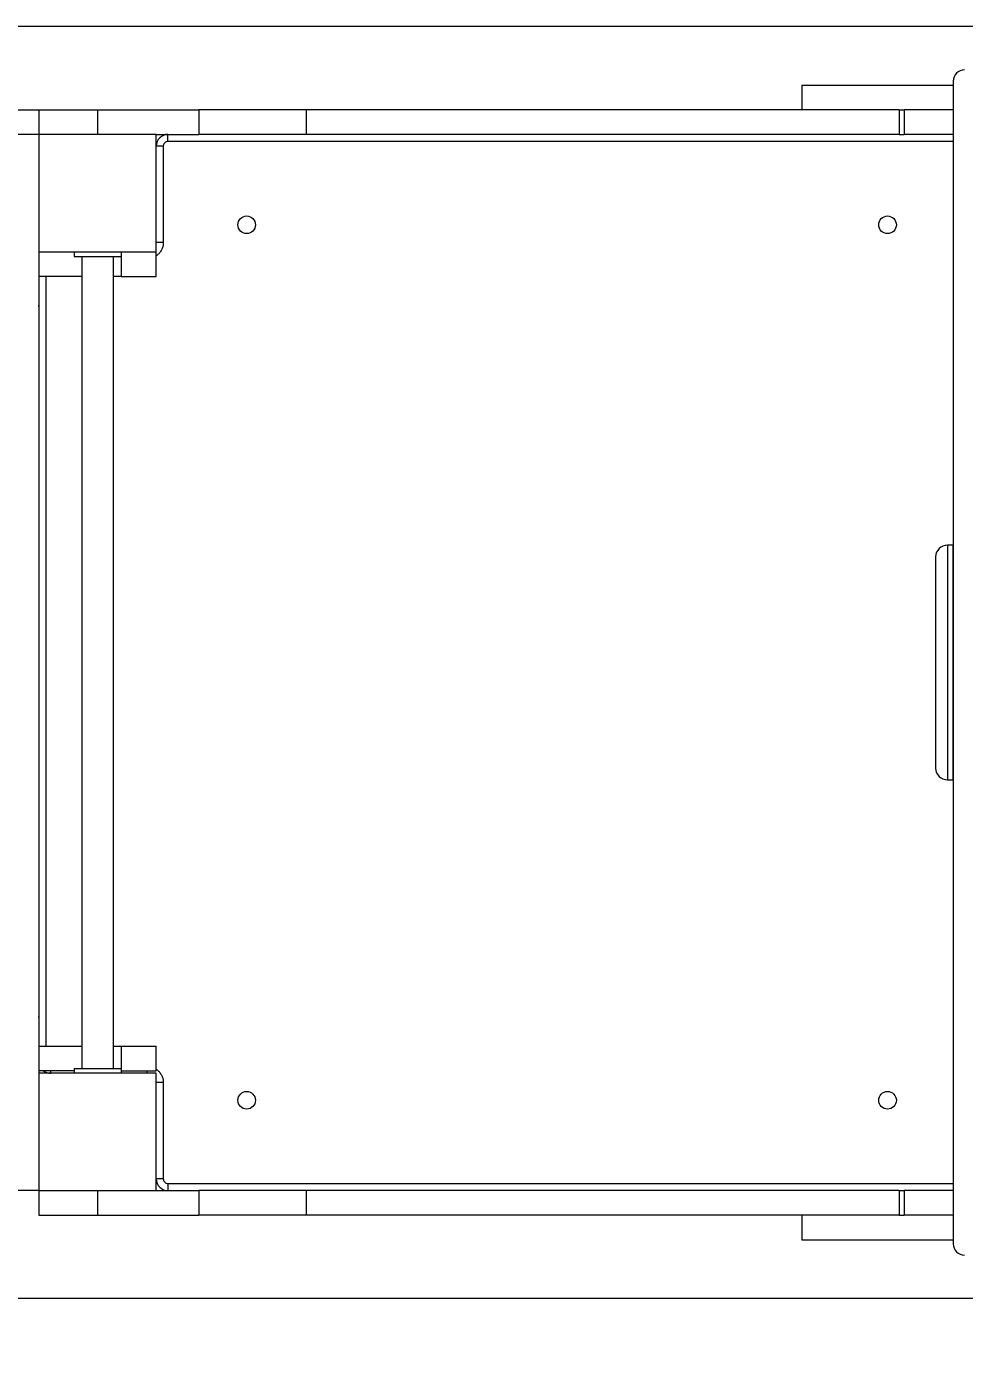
# Model space of a CAD drawing. Header units: millimetres. Extents: x -4275 to 3276, y -2359 to 2399.
# Drawn here: x -207 to 592, y -305 to 827 of the extents above; entities that cross this region are included whole.
import ezdxf

# ---------------------------------------------------------------- set-up
doc = ezdxf.new("R2010")
doc.units = ezdxf.units.MM
doc.layers.add('DIKOM_ОБЪЕКТ', color=7, linetype='Continuous')
doc.layers.add('DIKOM_РАЗМЕР_ОБЪЕКТА', color=7, linetype='Continuous')
doc.styles.add('style1', font='arialbd.ttf', dxfattribs={"width": 0.8})
doc.dimstyles.new('1-50', dxfattribs={"dimtxt": 300, "dimasz": 200, "dimexe": 100, "dimexo": 0, "dimgap": 100, "dimtad": 1, "dimtoh": 1, "dimtxsty": 'style1', "dimcen": 200, "dimclrd": 7, "dimclre": 7, "dimclrt": 7, "dimadec": 1, "dimazin": 2, "dimtfac": 1, "dimtmove": 0, "dimatfit": 2, "dimfxl": 0, "dimlwd": 25, "dimlwe": 18, "dimarcsym": 0})

# ---------------------------------------------------------------- blocks, each defined once
blk = doc.blocks.new('A$Cf47a72d9')
at = {"color": 7, "linetype": 'Continuous', "lineweight": 15}
for p, q in [((1897.3, 1034), (1897.3, 1013)), ((1897.3, 1034), (2026.3, 1034)), ((1096.4, 1013), (1247.3, 1013)), ((1247.3, 1013), (1247.3, 992)), ((1247.3, 1013), (1297.3, 1013)), ((1297.3, 1013), (1297.3, 992)), ((1297.3, 1013), (1383.6, 1013)), ((1383.6, 1013), (1383.6, 992)), ((1475.1, 1013), (1383.6, 1013)), ((1475.1, 1013), (1475.1, 992)), ((1980.1, 1013), (1475.1, 1013)), ((1980.1, 1013), (1980.1, 992)), ((1980.1, 1013), (1984.5, 1013)), ((1984.5, 1013), (1984.5, 992)), ((2026.3, 1013), (1984.5, 1013)), ((1247.3, 992), (1226.3, 992)), ((1247.3, 992), (1247.3, 92)), ((1347.3, 992), (1247.3, 992)), ((1347.3, 892), (1347.3, 992)), ((1347.3, 992), (1383.6, 992)), ((1357.3, 986), (1357.3, 992)), ((2026.3, 986), (1357.3, 986)), ((1475.1, 992), (1383.6, 992)), ((1980.1, 992), (1475.1, 992)), ((1980.1, 992), (1984.5, 992)), ((2026.3, 992), (1984.5, 992)), ((1353.3, 982), (1347.3, 982)), ((1353.3, 982), (1353.3, 900)), ((1353.3, 900), (1347.3, 900)), ((1247.3, 892), (1347.3, 892)), ((1277.3, 892), (1277.3, 888)), ((1277.3, 888), (1317.3, 888)), ((1283.8, 888), (1283.8, 196)), ((1310.8, 196), (1310.8, 888)), ((1317.3, 892), (1317.3, 871)), ((1317.3, 892), (1317.3, 888)), ((1347.3, 871), (1347.3, 892)), ((1283.8, 871), (1247.3, 871)), ((1253.3, 871), (1253.3, 215)), ((1317.3, 871), (1310.8, 871)), ((1317.3, 871), (1347.3, 871)), ((1247.3, 845.5), (1247.3, 846.5)), ((2026.3, 642), (2021.3, 642)), ((2021.3, 642), (2021.3, 524.2)), ((2026.3, 524.2), (2026.3, 642)), ((2021.3, 524.2), (2021.3, 442)), ((2026.3, 442), (2026.3, 524.2)), ((2021.3, 442), (2026.3, 442)), ((1247.3, 239.5), (1247.3, 240.5)), ((1247.3, 215), (1283.8, 215)), ((1310.8, 215), (1317.3, 215)), ((1317.3, 215), (1317.3, 194)), ((1317.3, 215), (1347.3, 215)), ((1347.3, 194), (1347.3, 215)), ((1277.3, 194), (1247.3, 194)), ((1257.3, 194), (1257.3, 192)), ((1277.3, 196), (1277.3, 192)), ((1277.3, 196), (1317.3, 196)), ((1317.3, 196), (1317.3, 192)), ((1317.3, 194), (1317.3, 194)), ((1317.3, 194), (1347.3, 194)), ((1339.3, 194), (1339.3, 192)), ((1347.3, 192), (1247.3, 192)), ((1347.3, 92), (1347.3, 192)), ((1353.3, 184), (1347.3, 184)), ((1353.3, 184), (1353.3, 102)), ((1353.3, 102), (1347.3, 102)), ((1247.3, 92), (1226.3, 92)), ((1247.3, 92), (1347.3, 92)), ((1247.3, 92), (1247.3, 71)), ((1297.3, 92), (1297.3, 71)), ((1347.3, 92), (1383.6, 92)), ((1357.3, 98), (1357.3, 92)), ((1357.3, 98), (2026.3, 98)), ((1383.6, 92), (1383.6, 71)), ((1475.1, 92), (1383.6, 92)), ((1475.1, 92), (1475.1, 71)), ((1980.1, 92), (1475.1, 92)), ((1980.1, 92), (1980.1, 71)), ((1980.1, 92), (1984.5, 92)), ((1984.5, 92), (1984.5, 71)), ((2026.3, 92), (1984.5, 92)), ((1247.3, 71), (1297.3, 71)), ((1297.3, 71), (1383.6, 71)), ((1475.1, 71), (1383.6, 71)), ((1980.1, 71), (1475.1, 71)), ((1897.3, 71), (1897.3, 50)), ((1980.1, 71), (1984.5, 71)), ((2026.3, 71), (1984.5, 71)), ((1897.3, 50), (2026.3, 50))]:
    blk.add_line(p, q, dxfattribs=at)
for centre in [(1424.3, 915), (1970.3, 915), (1424.3, 169), (1970.3, 169)]:
    blk.add_circle(centre, 7.5, dxfattribs=at)
for centre, radius, start, end in [((2035.8, 1037.4), 9.5, 90, 180), ((2035.8, 1037.4), 9.5, 89.994, 179.9949), ((1357.3, 982), 10, 90, 180), ((2021.3, 632), 10, 90, 180), ((2021.3, 452), 10, 180, 270), ((1257.3, 202), 10, 233.1301, 270), ((1357.3, 102), 10, 180, 270), ((2035.8, 46.6), 9.5, 180, 270), ((2035.8, 46.6), 9.5, 180.0052, 270.0058)]:
    blk.add_arc(centre, radius, start, end, dxfattribs=at)
for points, knots in [([(2026.3, 1037.4), (2026.3, 1037.2), (2026.3, 1036.8), (2026.3, 1035.2), (2026.3, 1032.8), (2026.3, 1029.5), (2026.3, 1025.4), (2026.3, 1020.4), (2026.3, 1014.5), (2026.3, 1007.7), (2026.3, 1000.2), (2026.3, 992.2), (2026.3, 983.6), (2026.3, 974.3), (2026.3, 964.2), (2026.3, 952.5), (2026.3, 938.9), (2026.3, 923.3), (2026.3, 906.7), (2026.3, 889.1), (2026.3, 870.6), (2026.3, 851.3), (2026.3, 831.2), (2026.3, 811.8), (2026.3, 793.4), (2026.3, 776.1), (2026.3, 758.5), (2026.3, 740.6), (2026.3, 721.9), (2026.3, 702.3), (2026.3, 681.9), (2026.3, 661.4), (2026.3, 640.9), (2026.3, 620.7), (2026.3, 600.7), (2026.3, 581), (2026.3, 561.4), (2026.3, 541.9), (2026.3, 522.2), (2026.3, 502.3), (2026.3, 482.3), (2026.3, 462), (2026.3, 441.7), (2026.3, 421.5), (2026.3, 401.4), (2026.3, 381.4), (2026.3, 362), (2026.3, 343.4), (2026.3, 325.5), (2026.3, 307.9), (2026.3, 290.6), (2026.3, 272.2), (2026.3, 252.8), (2026.3, 232.7), (2026.3, 213.4), (2026.3, 194.9), (2026.3, 177.3), (2026.3, 160.7), (2026.3, 145.1), (2026.3, 131.5), (2026.3, 119.8), (2026.3, 109.7), (2026.3, 100.4), (2026.3, 91.8), (2026.3, 83.7), (2026.3, 76.2), (2026.3, 69.3), (2026.3, 63.3), (2026.3, 58.3), (2026.3, 54.3), (2026.3, 51.1), (2026.3, 48.8), (2026.3, 47.2), (2026.3, 46.8), (2026.3, 46.6)], [0, 0, 0, 0, 0.01286, 0.025717, 0.038904, 0.052182, 0.065675, 0.079093, 0.09261, 0.106363, 0.120118, 0.132877, 0.14563, 0.15849, 0.17144, 0.184395, 0.200753, 0.217112, 0.233556, 0.25, 0.266444, 0.282888, 0.299247, 0.315605, 0.32856, 0.341509, 0.35437, 0.367123, 0.379882, 0.393887, 0.40789, 0.421638, 0.435301, 0.448766, 0.461807, 0.474742, 0.48737, 0.5, 0.51286, 0.525717, 0.538904, 0.552182, 0.565674, 0.579093, 0.59261, 0.606363, 0.620118, 0.632877, 0.64563, 0.65849, 0.67144, 0.684395, 0.700753, 0.717112, 0.733556, 0.75, 0.766444, 0.782888, 0.799246, 0.815605, 0.82856, 0.841509, 0.85437, 0.867123, 0.879882, 0.893887, 0.90789, 0.921638, 0.935301, 0.948766, 0.961807, 0.974742, 0.98737, 1, 1, 1, 1]), ([(1357.3, 986), (1356.8, 985.9), (1356, 985.9), (1355.1, 985.4), (1354.5, 984.8), (1353.9, 984.2), (1353.4, 983.3), (1353.4, 982.5), (1353.3, 982)], [0, 0, 0, 0, 0.239455, 0.368356, 0.499995, 0.631639, 0.760536, 1, 1, 1, 1]), ([(1353.3, 900), (1353.3, 899.1), (1353.2, 897.4), (1352.4, 894.8), (1351.1, 892.3), (1349.4, 890.1), (1348, 889), (1347.3, 888.6)], [0, 0, 0, 0, 0.190554, 0.392521, 0.602882, 0.817711, 1, 1, 1, 1]), ([(2011.3, 632), (2011.3, 631.9), (2011.3, 631.8), (2011.3, 630.7), (2011.3, 628.9), (2011.3, 626.3), (2011.3, 622.8), (2011.3, 618.6), (2011.3, 613.4), (2011.3, 607.5), (2011.3, 600.8), (2011.3, 593.4), (2011.3, 585.5), (2011.3, 577.2), (2011.3, 568.6), (2011.3, 559.8), (2011.3, 551.1), (2011.3, 542.5), (2011.3, 534.1), (2011.3, 528.7), (2011.3, 526)], [0, 0, 0, 0, 0.049871, 0.102167, 0.154466, 0.206762, 0.261504, 0.317636, 0.374931, 0.433131, 0.49195, 0.551083, 0.610217, 0.669036, 0.727236, 0.784531, 0.840663, 0.895405, 0.947703, 1, 1, 1, 1]), ([(2011.3, 526), (2011.3, 523.3), (2011.3, 517.9), (2011.3, 510), (2011.3, 502.1), (2011.3, 494.4), (2011.3, 487), (2011.3, 480), (2011.3, 473.6), (2011.3, 467.9), (2011.3, 463), (2011.3, 459), (2011.3, 455.9), (2011.3, 453.6), (2011.3, 452.4), (2011.3, 451.9), (2011.3, 452), (2011.3, 452)], [0, 0, 0, 0, 0.06573, 0.131456, 0.200256, 0.270803, 0.342812, 0.415958, 0.489883, 0.564202, 0.638522, 0.712446, 0.785593, 0.857601, 0.928148, 0.996948, 1, 1, 1, 1]), ([(1347.3, 195.4), (1348, 195), (1349.4, 193.9), (1351.1, 191.7), (1352.4, 189.2), (1353.2, 186.6), (1353.3, 184.9), (1353.3, 184)], [0, 0, 0, 0, 0.182288, 0.39712, 0.60748, 0.809447, 1, 1, 1, 1]), ([(1353.3, 102), (1353.4, 101.5), (1353.4, 100.7), (1353.9, 99.8), (1354.5, 99.2), (1355.1, 98.6), (1356, 98.1), (1356.8, 98.1), (1357.3, 98)], [0, 0, 0, 0, 0.239459, 0.368358, 0.500006, 0.631643, 0.760545, 1, 1, 1, 1])]:
    blk.add_open_spline(points, degree=3, knots=knots, dxfattribs=at)
blk = doc.blocks.new('*D2')
at = {"layer": 'Defpoints', "color": 0, "transparency": 16777216}
for p in [(-1443.3, 286.6), (1769.7, -3.4), (1769.7, -825.6)]:
    blk.add_point(p, dxfattribs=at)
at = {"layer": 'DIKOM_РАЗМЕР_ОБЪЕКТА', "color": 7, "lineweight": 18, "transparency": 16777216}
for p, q in [((-1443.3, 286.6), (-1443.3, -925.6)), ((1769.7, -3.4), (1769.7, -925.6))]:
    blk.add_line(p, q, dxfattribs=at)
at = {"layer": 'DIKOM_РАЗМЕР_ОБЪЕКТА', "color": 7, "lineweight": 25, "transparency": 16777216}
blk.add_line((-1243.3, -825.6), (1569.7, -825.6), dxfattribs=at)
at = {"layer": 'DIKOM_РАЗМЕР_ОБЪЕКТА', "color": 7, "transparency": 16777216}
for points in [[(-1243.3, -792.2), (-1243.3, -858.9), (-1443.3, -825.6)], [(1569.7, -792.2), (1569.7, -858.9), (1769.7, -825.6)]]:
    blk.add_solid(points, dxfattribs=at)
at = {"layer": 'DIKOM_РАЗМЕР_ОБЪЕКТА', "color": 7, "transparency": 16777216, "insert": (163.2, -572.3), "char_height": 300, "attachment_point": 5, "style": 'style1'}
blk.add_mtext('{\\fArial|b0|i0|c204|p34;3200}', dxfattribs=at)
blk = doc.blocks.new('*D3')
at = {"layer": 'Defpoints', "color": 0, "transparency": 16777216}
for p in [(750.1, 827), (-1724.8, -256.8), (749.8, -256.8)]:
    blk.add_point(p, dxfattribs=at)
at = {"layer": 'DIKOM_РАЗМЕР_ОБЪЕКТА', "color": 7, "lineweight": 18, "transparency": 16777216}
for p, q in [((750.1, 827), (-1824.8, 827)), ((749.8, -256.8), (-1824.8, -256.8))]:
    blk.add_line(p, q, dxfattribs=at)
at = {"layer": 'DIKOM_РАЗМЕР_ОБЪЕКТА', "color": 7, "lineweight": 25, "transparency": 16777216}
blk.add_line((-1724.8, 627), (-1724.8, -56.8), dxfattribs=at)
at = {"layer": 'DIKOM_РАЗМЕР_ОБЪЕКТА', "color": 7, "transparency": 16777216}
for points in [[(-1758.1, 627), (-1691.5, 627), (-1724.8, 827)], [(-1758.1, -56.8), (-1691.5, -56.8), (-1724.8, -256.8)]]:
    blk.add_solid(points, dxfattribs=at)
at = {"layer": 'DIKOM_РАЗМЕР_ОБЪЕКТА', "color": 7, "transparency": 16777216, "insert": (-1978, 285.1), "char_height": 300, "attachment_point": 5, "rotation": 90, "style": 'style1'}
blk.add_mtext('{\\fArial|b0|i0|c204|p34;1100}', dxfattribs=at)

msp = doc.modelspace()

# ---------------------------------------------------------------- block references
at = {"layer": 'DIKOM_ОБЪЕКТ'}
msp.add_blockref('A$Cf47a72d9', (-1443.356, -256.932), dxfattribs=at)

# ---------------------------------------------------------------- dimensions: what is measured, and where the dimension line sits
at = {"layer": 'DIKOM_РАЗМЕР_ОБЪЕКТА'}
dim = msp.add_linear_dim(base=(-1724.787, -256.84), p1=(750.092, 826.977), p2=(749.839, -256.84), angle=90, text='{\\fArial|b0|i0|c204|p34;1100}', dimstyle='1-50', dxfattribs=at)
dim.commit()
dim.dimension.update_dxf_attribs({"geometry": '*D3', "text_midpoint": (-1724.787, 285.067), "dimtype": 160})
dim = msp.add_linear_dim(base=(1769.706, -825.577), p1=(-1443.308, 286.631), p2=(1769.706, -3.432), text='{\\fArial|b0|i0|c204|p34;3200}', dimstyle='1-50', dxfattribs=at)
dim.commit()
dim.dimension.update_dxf_attribs({"geometry": '*D2', "text_midpoint": (163.199, -825.577), "dimtype": 160})

doc.saveas('drawing.dxf')
